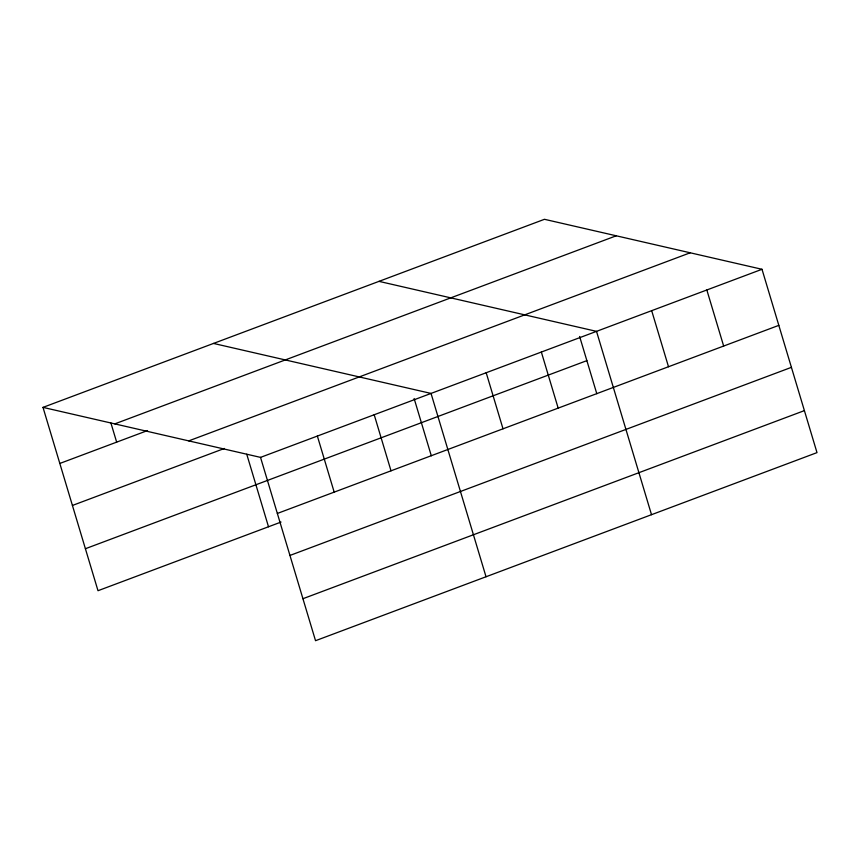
<?xml version="1.0" encoding="UTF-8"?>
<svg xmlns="http://www.w3.org/2000/svg" width="860" height="860" viewBox="0 0 860 860"><rect width="100%" height="100%" fill="white"/><g stroke="black" fill="none" stroke-linecap="round" stroke-linejoin="round"><path stroke-width="1.29" d="M43 407.382L544.466 219.3L762.003 269.287L817 452.618L315.534 640.7L260.526 457.38L43 407.382L97.997 590.712L281.037 522.063M114.788 423.883L616.255 235.79M59.824 463.454L147.544 430.559M188.749 440.879L690.214 252.786M72.423 505.454L224.385 448.458M260.526 457.38L762.003 269.287M85.398 548.723L586.875 360.63M277.35 513.452L778.816 325.36M289.949 555.442L791.415 367.349M302.935 598.711L804.401 410.618M378.981 281.36L596.517 331.358L651.514 514.688M213.495 343.43L431.032 393.428L486.029 576.759M706.834 289.981L723.658 346.053M651.676 310.664L668.5 366.736M579.618 336.454L596.797 393.719M541.348 352.041L558.172 408.124M486.19 372.735L503.014 428.807M414.133 398.524L431.312 455.789M374.197 414.746L391.02 470.818M317.362 436.063L334.185 492.135M246.745 454.231L268.503 526.761M110.919 423.023L116.659 442.137"/></g></svg>
